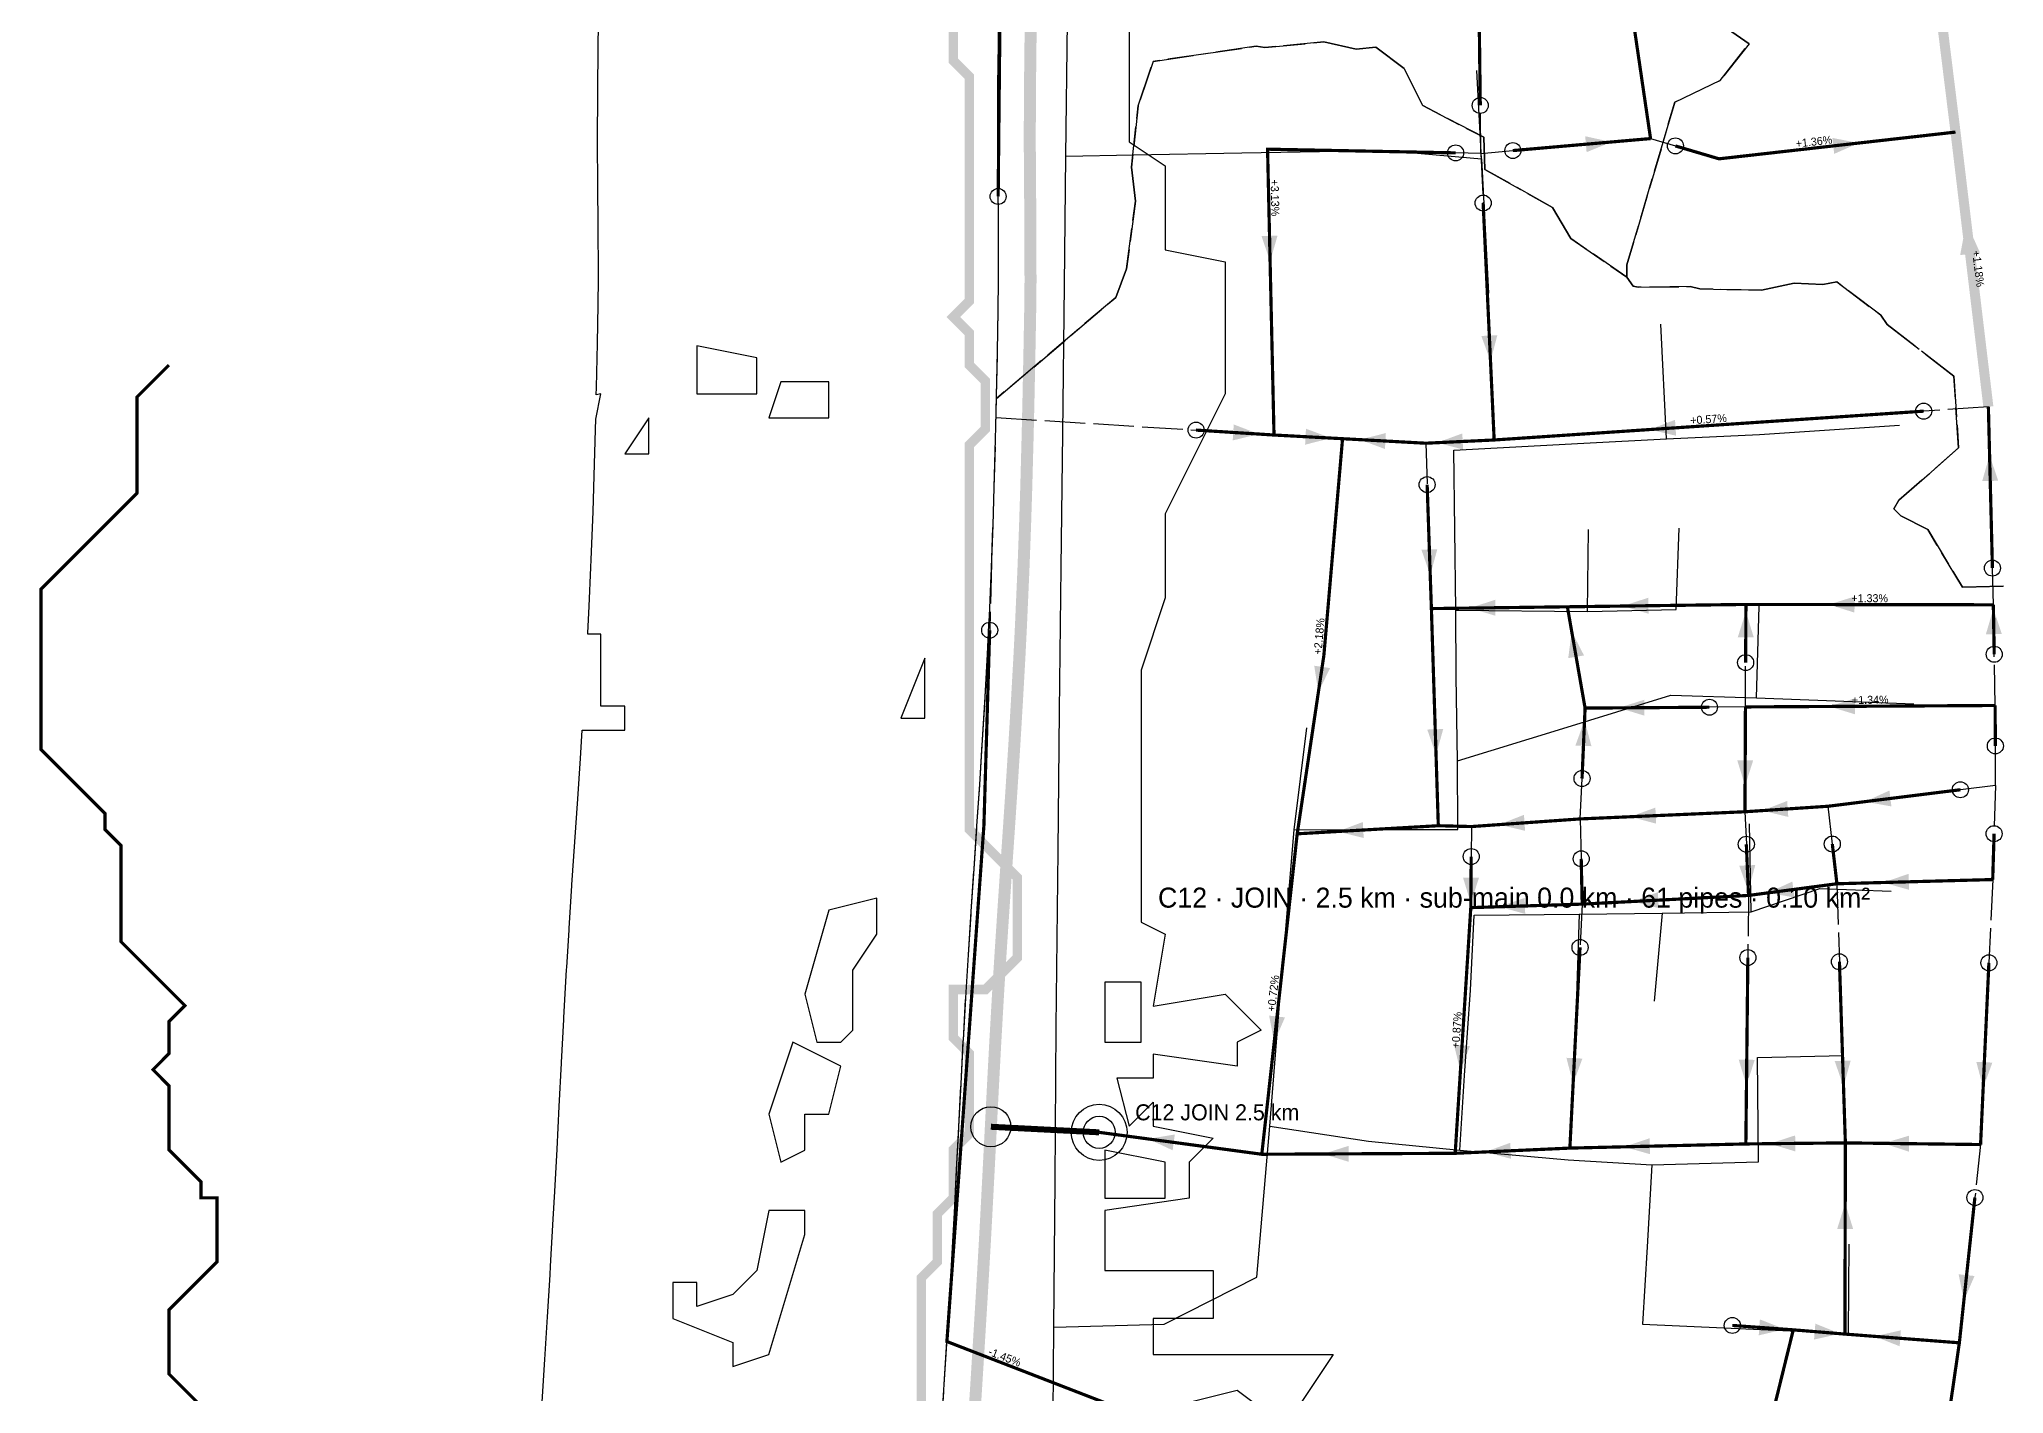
# Model space of a CAD drawing. Header units: metres. Extents: x 442821 to 452274, y 2561971 to 2571293.
# Drawn here: x 449831.5 to 450322.4, y 2569304.2 to 2569642.6 of the extents above; entities that cross this region are included whole.
import ezdxf
from ezdxf.enums import TextEntityAlignment as Align

# ---------------------------------------------------------------- set-up
doc = ezdxf.new("R2010")
doc.units = ezdxf.units.M
doc.header["$LTSCALE"] = 8
doc.linetypes.add('DASHDOT', pattern=[3.556, 2.54, -0.508, 0, -0.508])
doc.linetypes.add('DASHED', pattern=[1.524, 1.27, -0.254])
for name, color, linetype in [('A_ARROWS', 7, 'Continuous'), ('A_BRANCH', 7, 'Continuous'), ('A_BUILT_2006', 252, 'Continuous'), ('A_CATCH_LABEL', 7, 'Continuous'), ('A_CATCHMENTS', 7, 'Continuous'), ('A_ENVELOPE', 3, 'Continuous'), ('A_GRADIENT', 8, 'Continuous'), ('A_HEAD_GAP', 8, 'Continuous'), ('A_HEADS', 8, 'Continuous'), ('A_JOIN_LINK', 6, 'Continuous'), ('A_LATERAL', 7, 'Continuous'), ('A_MAIN_PIPE', 5, 'Continuous'), ('A_OUTLET_LABEL', 7, 'Continuous'), ('A_OUTLETS', 7, 'Continuous'), ('A_STREAMS', 5, 'Continuous'), ('A_SUBMAIN', 7, 'Continuous'), ('A_WADI', 4, 'Continuous')]:
    doc.layers.add(name, color=color, linetype=linetype)

msp = doc.modelspace()

# ---------------------------------------------------------------- linework, layer by layer
at = {"layer": 'A_ARROWS', "color": 1}
msp.add_solid([(450224.36, 2569616.95), (450218.16, 2569614.4), (450217.81, 2569618.38)], dxfattribs=at)
at = {"layer": 'A_ARROWS', "color": 2}
for points in [[(450286.18, 2569616.69), (450280.04, 2569613.98), (450279.59, 2569617.96)], [(450313.05, 2569596.93), (450316.48, 2569589.28), (450311.52, 2569588.69)], [(450318.87, 2569538.66), (450321.03, 2569532.31), (450317.03, 2569532.21)]]:
    msp.add_solid(points, dxfattribs=at)
at = {"layer": 'A_ARROWS', "color": 3}
for points in [[(450139.06, 2569587.1), (450136.92, 2569593.45), (450140.92, 2569593.54)], [(450194.15, 2569562.18), (450191.85, 2569568.48), (450195.85, 2569568.66)], [(450136.24, 2569543.97), (450129.72, 2569542.38), (450129.98, 2569546.37)], [(450154.31, 2569542.96), (450147.81, 2569541.31), (450148.03, 2569545.3)], [(450234.01, 2569545.1), (450240.26, 2569547.53), (450240.53, 2569543.54)], [(450161.49, 2569542.57), (450167.99, 2569544.22), (450167.77, 2569540.23)], [(450180.8, 2569541.82), (450187.1, 2569544.12), (450187.29, 2569540.12)], [(450179.09, 2569508.75), (450176.87, 2569515.08), (450180.86, 2569515.21)], [(450188.97, 2569500.49), (450195.34, 2569502.57), (450195.39, 2569498.57)], [(450227.21, 2569500.99), (450233.58, 2569503.08), (450233.64, 2569499.08)], [(450278.71, 2569501.37), (450285.12, 2569503.36), (450285.11, 2569499.36)], [(450319.83, 2569500.36), (450321.94, 2569494), (450317.94, 2569493.93)], [(450257.97, 2569499.59), (450259.94, 2569493.18), (450255.94, 2569493.2)], [(450214.44, 2569494.62), (450217.51, 2569488.66), (450213.57, 2569487.98)], [(450151.12, 2569479.46), (450150.09, 2569486.09), (450154.05, 2569485.5)], [(450226.22, 2569475.56), (450232.6, 2569477.6), (450232.63, 2569473.6)], [(450278.82, 2569475.91), (450285.21, 2569477.95), (450285.23, 2569473.95)], [(450217.65, 2569472.46), (450219.37, 2569465.98), (450215.37, 2569466.15)], [(450180.54, 2569463.81), (450178.34, 2569470.14), (450182.33, 2569470.27)], [(450257.77, 2569456.07), (450255.8, 2569462.48), (450259.8, 2569462.47)], [(450262.04, 2569449.88), (450268.29, 2569452.3), (450268.56, 2569448.31)], [(450287.74, 2569452.13), (450293.85, 2569454.9), (450294.34, 2569450.93)], [(450155.95, 2569444.67), (450162.23, 2569447.03), (450162.46, 2569443.04)], [(450196.27, 2569446.38), (450202.51, 2569448.83), (450202.79, 2569444.84)], [(450229.05, 2569448.35), (450235.35, 2569450.63), (450235.53, 2569446.63)], [(450189.22, 2569426.75), (450187.27, 2569433.16), (450191.27, 2569433.13)], [(450258.58, 2569429.81), (450256.31, 2569436.12), (450260.31, 2569436.29)], [(450263.5, 2569429.34), (450269.58, 2569432.16), (450270.1, 2569428.19)], [(450292.29, 2569431.92), (450298.64, 2569434.09), (450298.75, 2569430.09)], [(450196.36, 2569425.87), (450202.69, 2569428.07), (450202.82, 2569424.07)], [(450229.69, 2569427.18), (450235.98, 2569429.51), (450236.19, 2569425.52)], [(450140.09, 2569392.07), (450138.81, 2569398.66), (450142.78, 2569398.22)], [(450186.62, 2569384.82), (450185.03, 2569391.33), (450189.02, 2569391.08)], [(450214.79, 2569381.62), (450213.12, 2569388.12), (450217.11, 2569387.92)], [(450258.12, 2569381.23), (450256.18, 2569387.65), (450260.18, 2569387.61)], [(450282.37, 2569380.97), (450280.16, 2569387.3), (450284.16, 2569387.43)], [(450317.27, 2569380.62), (450315.56, 2569387.1), (450319.56, 2569386.92)], [(450108.63, 2569367.85), (450115.24, 2569368.97), (450114.71, 2569365.01)], [(450227.57, 2569365.88), (450233.92, 2569368.03), (450234.02, 2569364.03)], [(450263.9, 2569366.66), (450270.28, 2569368.73), (450270.33, 2569364.73)], [(450292.34, 2569366.75), (450298.77, 2569368.67), (450298.72, 2569364.67)], [(450152.32, 2569364.1), (450158.71, 2569366.13), (450158.73, 2569362.13)], [(450192.79, 2569364.6), (450199.09, 2569366.88), (450199.27, 2569362.89)], [(450282.79, 2569351.76), (450284.78, 2569345.35), (450280.78, 2569345.36)], [(450312.45, 2569327.45), (450311.14, 2569334.03), (450315.11, 2569333.6)], [(450267.71, 2569320.3), (450261.18, 2569318.77), (450261.47, 2569322.76)], [(450281.54, 2569319.19), (450275, 2569317.72), (450275.33, 2569321.7)], [(450290.17, 2569318.52), (450296.7, 2569320.03), (450296.4, 2569316.04)]]:
    msp.add_solid(points, dxfattribs=at)
at = {"layer": 'A_BRANCH', "color": 1, "const_width": 0.8}
msp.add_lwpolyline([(450199.73, 2569614.8), (450234.14, 2569617.8)], dxfattribs=at)
at = {"layer": 'A_BRANCH', "color": 2, "const_width": 0.8}
for points in [[(450240.36, 2569615.96), (450251.26, 2569612.74), (450310.36, 2569619.42)], [(450319.58, 2569510.49), (450318.57, 2569550.78)]]:
    msp.add_lwpolyline(points, dxfattribs=at)
at = {"layer": 'A_BRANCH', "color": 3, "const_width": 0.8}
for points in [[(450185.43, 2569614.23), (450138.43, 2569615.15), (450140.04, 2569543.73)], [(450192.31, 2569601.7), (450195.06, 2569542.49)], [(450302.4, 2569549.69), (450195.06, 2569542.49)], [(450178.31, 2569531.33), (450179.37, 2569500.36)], [(450257.91, 2569486.88), (450257.98, 2569501.4)], [(450320.03, 2569488.94), (450319.81, 2569501.31)], [(450217.02, 2569457.91), (450217.78, 2569475.5)], [(450248.87, 2569475.72), (450217.78, 2569475.5)], [(450258.08, 2569441.47), (450258.63, 2569428.69)], [(450279.57, 2569441.54), (450280.72, 2569431.61)], [(450189.32, 2569438.41), (450189.22, 2569425.64)], [(450216.81, 2569437.84), (450217.06, 2569426.52)], [(450216.52, 2569415.71), (450213.98, 2569365.56)], [(450258.46, 2569413.17), (450257.96, 2569366.6)], [(450281.35, 2569412.13), (450282.83, 2569366.86)], [(450318.7, 2569411.85), (450316.62, 2569366.45)], [(450315.2, 2569353.2), (450311.32, 2569316.91)]]:
    msp.add_lwpolyline(points, dxfattribs=at)
at = {"layer": 'A_BRANCH', "color": 3, "linetype": 'DASHED', "const_width": 0.8}
for points in [[(450320.31, 2569466.04), (450320.26, 2569476.15)], [(450320, 2569444.12), (450319.65, 2569432.66)]]:
    msp.add_lwpolyline(points, dxfattribs=at)
at = {"layer": 'A_BUILT_2006', "color": 252}
for points in [[(450088.03, 2569613.44), (450088.41, 2569647.07)], [(450191.91, 2569612.74), (450190.75, 2569634.77)], [(450087.66, 2569581.19), (450088.03, 2569613.44)], [(450088.03, 2569613.44), (450104.92, 2569613.74)], [(450104.92, 2569613.74), (450131.99, 2569614.23)], [(450131.99, 2569614.23), (450165.96, 2569614.83), (450168.35, 2569614.86)], [(450168.35, 2569614.86), (450191.91, 2569612.74)], [(450191.91, 2569612.74), (450193.64, 2569579.14)], [(450087.24, 2569544.2), (450087.66, 2569581.19)], [(450238.12, 2569542.74), (450236.68, 2569571.4)], [(450261.38, 2569543.9), (450296.4, 2569546.2)], [(450086.86, 2569510.6), (450087.24, 2569544.2)], [(450185.02, 2569539.94), (450217.46, 2569541.71)], [(450185.44, 2569499.94), (450185.24, 2569520.15), (450185.02, 2569539.94)], [(450217.46, 2569541.71), (450238.12, 2569542.74)], [(450238.12, 2569542.74), (450261.38, 2569543.9)], [(450218.39, 2569499.66), (450218.63, 2569520.15)], [(450240.54, 2569500.16), (450241.33, 2569520.49)], [(450086.46, 2569474.8), (450086.86, 2569510.6)], [(450260.64, 2569478.03), (450261.32, 2569500.96)], [(450185.44, 2569499.94), (450218.39, 2569499.66)], [(450185.6, 2569483.41), (450185.44, 2569499.94)], [(450218.39, 2569499.66), (450240.54, 2569500.16)], [(450185.9, 2569462.32), (450185.6, 2569483.41)], [(450212.19, 2569470.41), (450239.17, 2569478.77)], [(450239.17, 2569478.77), (450260.64, 2569478.03)], [(450260.64, 2569478.03), (450299.98, 2569476.57)], [(450086.06, 2569439.8), (450086.46, 2569474.8)], [(450145.04, 2569445.12), (450148.24, 2569470.55)], [(450185.9, 2569462.32), (450212.19, 2569470.41)], [(450186.02, 2569445.15), (450185.9, 2569462.32)], [(450259.25, 2569424.62), (450258.9, 2569446.61)], [(450141.88, 2569407.78), (450142.8, 2569418.27), (450145.04, 2569445.12)], [(450145.04, 2569445.12), (450165.94, 2569445.18)], [(450165.94, 2569445.18), (450186.02, 2569445.15)], [(450085.63, 2569395.83), (450086.06, 2569439.8)], [(450259.25, 2569424.62), (450276.49, 2569430.43)], [(450276.49, 2569430.43), (450294.25, 2569429.73)], [(450189.14, 2569405.03), (450190.07, 2569423.74), (450190.07, 2569423.74)], [(450190.07, 2569423.74), (450216.32, 2569424.04)], [(450216.32, 2569424.04), (450215.6, 2569403.45)], [(450216.32, 2569424.04), (450237.07, 2569424.27)], [(450237.07, 2569424.27), (450235.08, 2569402.28)], [(450237.07, 2569424.27), (450259.25, 2569424.62)], [(450139.01, 2569371.07), (450141.88, 2569407.78)], [(450187.67, 2569383.73), (450189.14, 2569405.03)], [(450085.31, 2569357.37), (450085.63, 2569395.83)], [(450260.91, 2569388.19), (450282.4, 2569388.71)], [(450261.1, 2569362.1), (450260.91, 2569388.18), (450260.91, 2569388.19)], [(450186.44, 2569365.03), (450187.67, 2569383.73)], [(450135.73, 2569333.35), (450139.01, 2569371.07)], [(450139.01, 2569371.07), (450163.64, 2569367.32)], [(450163.64, 2569367.32), (450186.44, 2569365.03)], [(450186.44, 2569365.03), (450213.55, 2569362.66)], [(450213.55, 2569362.66), (450234.43, 2569361.41)], [(450234.43, 2569361.41), (450234.43, 2569361.41), (450233.28, 2569340.87)], [(450234.43, 2569361.41), (450261.1, 2569362.1)], [(450085, 2569320.81), (450085.31, 2569357.37)], [(450233.28, 2569340.87), (450232.15, 2569321.54)], [(450283.65, 2569319.2), (450283.81, 2569341.54)], [(450112.56, 2569321.55), (450135.73, 2569333.35)], [(450084.82, 2569299.19), (450085, 2569320.81)], [(450085, 2569320.81), (450112.56, 2569321.55)], [(450232.15, 2569321.54), (450263.53, 2569320.17)], [(450263.53, 2569320.17), (450283.65, 2569319.2)]]:
    msp.add_lwpolyline(points, dxfattribs=at)
at = {"layer": 'A_CATCHMENTS', "color": 1, "linetype": 'DASHED'}
msp.add_lwpolyline([(450253.34, 2569645.2), (450258.75, 2569641.45), (450251.53, 2569632.31), (450240.21, 2569626.88), (450228.22, 2569586.29), (450228.18, 2569583.19), (450214.21, 2569592.83), (450209.64, 2569600.54), (450192.76, 2569610.1), (450192.44, 2569618.11), (450177.2, 2569626.03), (450172.56, 2569635.33), (450165.51, 2569640.61), (450160.55, 2569640.12), (450152.52, 2569641.93), (450137.73, 2569640.56), (450135.58, 2569640.86), (450109.81, 2569637.09), (450106.07, 2569625.98), (450104.41, 2569610.66), (450105.42, 2569602.19), (450103.21, 2569585.22), (450100.53, 2569578.13), (450070.68, 2569552.83), (450070.69, 2569553.41), (450070.92, 2569564.62), (450071.11, 2569574.9), (450071.19, 2569582.34), (450071.18, 2569584.36), (450071.16, 2569596.36), (450071.07, 2569607.11), (450071, 2569617.23), (450071.04, 2569628.66), (450071.15, 2569639.43), (450071.3, 2569650.19)], dxfattribs=at)
at = {"layer": 'A_CATCHMENTS', "color": 2, "linetype": 'DASHED'}
msp.add_lwpolyline([(450334.56, 2569506.27), (450312.09, 2569505.71), (450303.4, 2569520.16), (450296.66, 2569523.55), (450294.98, 2569525.28), (450296.19, 2569527.44), (450311.14, 2569540.51), (450309.93, 2569558.45), (450293.24, 2569571.36), (450291.73, 2569573.68), (450280.69, 2569581.98), (450277.17, 2569581.35), (450270.07, 2569581.71), (450261.86, 2569579.95), (450246.44, 2569580.22), (450244.03, 2569580.8), (450231.01, 2569580.67), (450229.81, 2569580.92), (450228.18, 2569583.19), (450228.22, 2569586.29), (450240.21, 2569626.88), (450251.53, 2569632.31), (450258.75, 2569641.45), (450253.34, 2569645.2)], dxfattribs=at)
at = {"layer": 'A_CATCHMENTS', "color": 3, "linetype": 'DASHED'}
msp.add_lwpolyline([(450056.87, 2569294.53), (450057.63, 2569306.5), (450058.29, 2569317.23), (450058.95, 2569327.96), (450059.08, 2569330.27), (450059.77, 2569342.25), (450060.16, 2569349.42), (450060.72, 2569360.15), (450061.27, 2569370.89), (450061.82, 2569381.64), (450062.39, 2569392.39), (450062.4, 2569392.53), (450063.08, 2569404.51), (450063.66, 2569413.89), (450064.36, 2569424.64), (450065.09, 2569435.37), (450065.81, 2569446.1), (450066.5, 2569456.37), (450067.21, 2569467.56), (450067.85, 2569478.28), (450068.44, 2569489.01), (450068.8, 2569496.26), (450068.9, 2569498.47), (450069.42, 2569510.46), (450069.82, 2569521.19), (450070.12, 2569530.62), (450070.45, 2569542.67), (450070.52, 2569545.87), (450070.68, 2569552.83), (450100.53, 2569578.13), (450103.21, 2569585.22), (450105.42, 2569602.19), (450104.41, 2569610.66), (450106.07, 2569625.98), (450109.81, 2569637.09), (450135.58, 2569640.86), (450137.73, 2569640.56), (450152.52, 2569641.93), (450160.55, 2569640.12), (450165.51, 2569640.61), (450172.56, 2569635.33), (450177.2, 2569626.03), (450192.44, 2569618.11), (450192.76, 2569610.1), (450209.64, 2569600.54), (450214.21, 2569592.83), (450228.18, 2569583.19), (450229.81, 2569580.92), (450231.01, 2569580.67), (450244.03, 2569580.8), (450246.44, 2569580.22), (450261.86, 2569579.95), (450270.07, 2569581.71), (450277.17, 2569581.35), (450280.69, 2569581.98), (450291.73, 2569573.68), (450293.24, 2569571.36), (450309.93, 2569558.45), (450311.14, 2569540.51), (450296.19, 2569527.44), (450294.98, 2569525.28), (450296.66, 2569523.55), (450303.4, 2569520.16), (450312.09, 2569505.71), (450334.56, 2569506.27)], dxfattribs=at)
at = {"layer": 'A_ENVELOPE', "color": 3}
msp.add_lwpolyline([(450056.87, 2569294.53), (450057.63, 2569306.5), (450058.29, 2569317.23), (450058.95, 2569327.96), (450059.08, 2569330.27), (450059.77, 2569342.25), (450060.16, 2569349.42), (450060.72, 2569360.15), (450061.27, 2569370.89), (450061.82, 2569381.64), (450062.39, 2569392.39), (450062.4, 2569392.53), (450063.08, 2569404.51), (450063.66, 2569413.89), (450064.36, 2569424.64), (450065.09, 2569435.37), (450065.81, 2569446.1), (450066.5, 2569456.37), (450067.21, 2569467.56), (450067.85, 2569478.28), (450068.44, 2569489.01), (450068.8, 2569496.26), (450068.9, 2569498.47), (450069.42, 2569510.46), (450069.82, 2569521.19), (450070.12, 2569530.62), (450070.45, 2569542.67), (450070.52, 2569545.87), (450070.69, 2569553.41), (450070.92, 2569564.62), (450071.11, 2569574.9), (450071.19, 2569582.34), (450071.18, 2569584.36), (450071.16, 2569596.36), (450071.07, 2569607.11), (450071, 2569617.23), (450071.04, 2569628.66), (450071.15, 2569639.43), (450071.3, 2569650.19)], dxfattribs=at)
at = {"layer": 'A_HEAD_GAP', "color": 8, "linetype": 'DASHED'}
for points in [[(450191.74, 2569614.1), (450191.59, 2569626.08)], [(450191.74, 2569614.1), (450185.43, 2569614.23)], [(450191.74, 2569614.1), (450199.73, 2569614.8)], [(450191.74, 2569614.1), (450192.31, 2569601.7)], [(450234.14, 2569617.8), (450240.36, 2569615.96)], [(450318.57, 2569550.78), (450302.4, 2569549.69)], [(450070.57, 2569548.1), (450120.56, 2569544.96)], [(450177.96, 2569541.68), (450178.31, 2569531.33)], [(450069.47, 2569511.78), (450068.98, 2569494.96)], [(450319.81, 2569501.31), (450319.58, 2569510.49)], [(450257.86, 2569475.79), (450257.91, 2569486.88)], [(450320.26, 2569476.15), (450320.03, 2569488.94)], [(450257.86, 2569475.79), (450248.87, 2569475.72)], [(450320.36, 2569456.19), (450320.31, 2569466.04)], [(450216.58, 2569447.81), (450217.02, 2569457.91)], [(450320.36, 2569456.19), (450311.57, 2569455.1)], [(450320.36, 2569456.19), (450320, 2569444.12)], [(450216.58, 2569447.81), (450216.81, 2569437.84)], [(450257.74, 2569449.6), (450258.08, 2569441.47)], [(450278.47, 2569450.97), (450279.57, 2569441.54)], [(450189.38, 2569445.9), (450189.32, 2569438.41)], [(450319.65, 2569432.66), (450318.7, 2569411.85)], [(450258.63, 2569428.69), (450258.46, 2569413.17)], [(450280.72, 2569431.61), (450281.35, 2569412.13)], [(450217.06, 2569426.52), (450216.52, 2569415.71)], [(450316.62, 2569366.45), (450315.2, 2569353.2)]]:
    msp.add_lwpolyline(points, dxfattribs=at)
at = {"layer": 'A_HEADS', "color": 1}
for centre in [(450191.59, 2569626.08), (450199.73, 2569614.8), (450071.1, 2569603.33)]:
    msp.add_circle(centre, 2, dxfattribs=at)
at = {"layer": 'A_HEADS', "color": 3}
for centre in [(450185.43, 2569614.23), (450192.31, 2569601.7), (450302.4, 2569549.69), (450120.56, 2569544.96), (450178.31, 2569531.33), (450068.98, 2569494.96), (450320.03, 2569488.94), (450257.91, 2569486.88), (450248.87, 2569475.72), (450320.31, 2569466.04), (450217.02, 2569457.91), (450311.57, 2569455.1), (450258.08, 2569441.47), (450279.57, 2569441.54), (450320, 2569444.12), (450189.32, 2569438.41), (450216.81, 2569437.84), (450216.52, 2569415.71), (450258.46, 2569413.17), (450281.35, 2569412.13), (450318.7, 2569411.85), (450315.2, 2569353.2), (450254.58, 2569321.25)]:
    msp.add_circle(centre, 2, dxfattribs=at)
at = {"layer": 'A_HEADS', "color": 2}
for centre in [(450240.36, 2569615.96), (450319.58, 2569510.49)]:
    msp.add_circle(centre, 2, dxfattribs=at)
at = {"layer": 'A_JOIN_LINK', "color": 6, "const_width": 1.5}
msp.add_lwpolyline([(450096.34, 2569369.5), (450069.28, 2569370.89)], dxfattribs=at)
at = {"layer": 'A_JOIN_LINK', "color": 6}
msp.add_circle((450069.28, 2569370.89), 5, dxfattribs=at)
at = {"layer": 'A_LATERAL', "color": 1, "linetype": 'DASHDOT', "const_width": 0.8}
msp.add_lwpolyline([(450071.1, 2569603.33), (450072.03, 2569695.35)], dxfattribs=at)
at = {"layer": 'A_LATERAL', "color": 1, "linetype": 'DASHED', "const_width": 0.8}
for points in [[(450191.59, 2569626.08), (450191.12, 2569664.02)], [(450234.14, 2569617.8), (450227.07, 2569665.92)]]:
    msp.add_lwpolyline(points, dxfattribs=at)
at = {"layer": 'A_LATERAL', "color": 3, "linetype": 'DASHDOT', "const_width": 0.8}
for points in [[(450120.56, 2569544.96), (450140.04, 2569543.73)], [(450140.04, 2569543.73), (450157.17, 2569542.81)], [(450068.98, 2569494.96), (450067.54, 2569446.16), (450058.29, 2569317.23), (450160.19, 2569277.78), (450200.31, 2569281.33), (450257.57, 2569270.39)], [(450254.58, 2569321.25), (450269.81, 2569320.15)], [(450257.57, 2569270.39), (450269.81, 2569320.15)], [(450269.81, 2569320.15), (450282.72, 2569319.09)], [(450305.27, 2569275.19), (450311.32, 2569316.91)]]:
    msp.add_lwpolyline(points, dxfattribs=at)
at = {"layer": 'A_LATERAL', "color": 3, "const_width": 0.8}
for points in [[(450157.17, 2569542.81), (450152.5, 2569488.66), (450145.84, 2569444.09)], [(450177.96, 2569541.68), (450157.17, 2569542.81)], [(450195.06, 2569542.49), (450177.96, 2569541.68)], [(450213.36, 2569500.81), (450179.37, 2569500.36)], [(450179.37, 2569500.36), (450181.1, 2569446.11)], [(450257.98, 2569501.4), (450213.36, 2569500.81)], [(450319.81, 2569501.31), (450257.98, 2569501.4)], [(450320.26, 2569476.15), (450257.86, 2569475.79)], [(450278.47, 2569450.97), (450257.74, 2569449.6)], [(450311.57, 2569455.1), (450278.47, 2569450.97)], [(450181.1, 2569446.11), (450145.84, 2569444.09)], [(450189.38, 2569445.9), (450181.1, 2569446.11)], [(450216.58, 2569447.81), (450189.38, 2569445.9)], [(450257.74, 2569449.6), (450216.58, 2569447.81)], [(450145.84, 2569444.09), (450136.99, 2569364.02)], [(450280.72, 2569431.61), (450258.63, 2569428.69)], [(450319.65, 2569432.66), (450280.72, 2569431.61)], [(450217.06, 2569426.52), (450189.22, 2569425.64)], [(450258.63, 2569428.69), (450217.06, 2569426.52)], [(450189.22, 2569425.64), (450185.32, 2569364.26)], [(450136.99, 2569364.02), (450096.34, 2569369.5)], [(450185.32, 2569364.26), (450136.99, 2569364.02)], [(450213.98, 2569365.56), (450185.32, 2569364.26)], [(450257.96, 2569366.6), (450213.98, 2569365.56)], [(450282.83, 2569366.86), (450257.96, 2569366.6)], [(450316.62, 2569366.45), (450282.83, 2569366.86)], [(450311.32, 2569316.91), (450282.72, 2569319.09)]]:
    msp.add_lwpolyline(points, dxfattribs=at)
at = {"layer": 'A_LATERAL', "color": 3, "linetype": 'DASHED', "const_width": 0.8}
for points in [[(450217.78, 2569475.5), (450213.36, 2569500.81)], [(450257.86, 2569475.79), (450257.74, 2569449.6)], [(450282.72, 2569319.09), (450282.83, 2569366.86)]]:
    msp.add_lwpolyline(points, dxfattribs=at)
at = {"layer": 'A_MAIN_PIPE', "color": 5, "const_width": 3}
msp.add_lwpolyline([(450079.3, 2569650.08), (450079.15, 2569639.33), (450079.04, 2569628.61), (450079, 2569617.24), (450079.06, 2569607.17), (450079.16, 2569596.4), (450079.18, 2569584.37), (450079.19, 2569582.3), (450079.11, 2569574.79), (450078.92, 2569564.47), (450078.69, 2569553.24), (450078.52, 2569545.73), (450078.52, 2569545.69), (450078.44, 2569542.47), (450078.12, 2569530.39), (450077.82, 2569520.92), (450077.42, 2569510.14), (450076.89, 2569498.12), (450076.79, 2569495.88), (450076.43, 2569488.59), (450075.83, 2569477.82), (450075.19, 2569467.06), (450074.48, 2569455.86), (450073.8, 2569445.57), (450073.07, 2569434.83), (450072.35, 2569424.11), (450071.65, 2569413.39), (450071.07, 2569404.04), (450070.39, 2569392.08), (450070.38, 2569391.95), (450069.81, 2569381.22), (450069.26, 2569370.49), (450068.71, 2569359.74), (450068.15, 2569348.99), (450067.76, 2569341.81), (450067.07, 2569329.81), (450066.93, 2569327.49), (450066.28, 2569316.74), (450066.2, 2569315.47), (450065.61, 2569306.01), (450064.86, 2569294.02)], dxfattribs=at)
at = {"layer": 'A_OUTLETS', "color": 5}
for radius in [7, 4]:
    msp.add_circle((450096.34, 2569369.5), radius, dxfattribs=at)
at = {"layer": 'A_STREAMS', "color": 5}
for points, const_width in [([(450059.9, 2569645.25), (450059.9, 2569641.24), (450059.9, 2569637.24), (450063.9, 2569633.24), (450063.9, 2569629.24), (450063.9, 2569625.24), (450063.9, 2569621.24), (450063.9, 2569617.24), (450063.9, 2569613.23), (450063.9, 2569609.23), (450063.9, 2569605.23), (450063.9, 2569601.23), (450063.9, 2569597.23), (450063.9, 2569593.23), (450063.9, 2569589.23), (450063.9, 2569585.22), (450063.9, 2569581.22), (450063.9, 2569577.22), (450059.9, 2569573.22), (450063.9, 2569569.22), (450063.9, 2569565.22), (450063.9, 2569561.22), (450067.9, 2569557.22), (450067.9, 2569553.21), (450067.9, 2569549.21), (450067.9, 2569545.21), (450063.9, 2569541.21), (450063.9, 2569537.21), (450063.9, 2569533.21), (450063.9, 2569529.21), (450063.9, 2569525.2), (450063.9, 2569521.2), (450063.9, 2569517.2), (450063.9, 2569513.2), (450063.9, 2569509.2), (450063.9, 2569505.2), (450063.9, 2569501.2), (450063.9, 2569497.19), (450063.9, 2569493.19), (450063.9, 2569489.19), (450063.9, 2569485.19), (450063.9, 2569481.19), (450063.9, 2569477.19), (450063.9, 2569473.19), (450063.9, 2569469.18), (450063.9, 2569465.18), (450063.9, 2569461.18), (450063.9, 2569457.18), (450063.9, 2569453.18), (450063.9, 2569449.18), (450063.9, 2569445.18), (450067.9, 2569441.17), (450071.9, 2569437.17), (450075.9, 2569433.17), (450075.9, 2569429.17), (450075.9, 2569425.17), (450075.9, 2569421.17), (450075.9, 2569417.17), (450075.9, 2569413.16), (450071.9, 2569409.16), (450067.9, 2569405.16), (450063.9, 2569405.16), (450059.9, 2569405.16), (450059.9, 2569401.16), (450059.9, 2569397.16), (450059.9, 2569393.16), (450063.9, 2569389.16), (450063.9, 2569385.16), (450063.9, 2569381.15), (450063.9, 2569377.15), (450063.9, 2569373.15), (450063.9, 2569369.15), (450059.9, 2569365.15), (450059.9, 2569361.15), (450059.9, 2569357.15), (450059.9, 2569353.14), (450055.9, 2569349.14), (450055.9, 2569345.14), (450055.9, 2569341.14), (450055.9, 2569337.14), (450051.9, 2569333.14), (450051.9, 2569329.14), (450051.9, 2569325.13), (450051.9, 2569321.13), (450051.9, 2569317.13), (450051.9, 2569313.13), (450051.9, 2569309.13), (450051.9, 2569305.13), (450051.9, 2569301.13)], 2.4), ([(449863.87, 2569561.22), (449859.87, 2569557.22), (449855.87, 2569553.21), (449855.87, 2569549.21), (449855.87, 2569545.21), (449855.87, 2569541.21), (449855.87, 2569537.21), (449855.87, 2569533.21), (449855.87, 2569529.21), (449851.87, 2569525.2), (449847.87, 2569521.2), (449843.87, 2569517.2), (449839.87, 2569513.2), (449835.87, 2569509.2), (449831.87, 2569505.2), (449831.87, 2569501.2), (449831.87, 2569497.19), (449831.87, 2569493.19), (449831.87, 2569489.19), (449831.87, 2569485.19), (449831.87, 2569481.19), (449831.87, 2569477.19), (449831.87, 2569473.19), (449831.87, 2569469.18), (449831.87, 2569465.18), (449835.87, 2569461.18), (449839.87, 2569457.18), (449843.87, 2569453.18), (449847.87, 2569449.18), (449847.87, 2569445.18), (449851.87, 2569441.17), (449851.87, 2569437.17), (449851.87, 2569433.17), (449851.87, 2569429.17), (449851.87, 2569425.17), (449851.87, 2569421.17), (449851.87, 2569417.17), (449855.87, 2569413.16), (449859.87, 2569409.16), (449863.87, 2569405.16), (449867.87, 2569401.16), (449863.87, 2569397.16), (449863.87, 2569393.16), (449863.87, 2569389.16), (449859.87, 2569385.16), (449863.87, 2569381.15), (449863.87, 2569377.15), (449863.87, 2569373.15), (449863.87, 2569369.15), (449863.87, 2569365.15), (449867.87, 2569361.15), (449871.87, 2569357.15), (449871.87, 2569353.14), (449875.87, 2569353.14), (449875.87, 2569349.14), (449875.87, 2569345.14), (449875.87, 2569341.14), (449875.87, 2569337.14), (449871.87, 2569333.14), (449867.87, 2569329.14), (449863.87, 2569325.13), (449863.87, 2569321.13), (449863.87, 2569317.13), (449863.87, 2569313.13), (449863.87, 2569309.13), (449867.87, 2569305.13), (449871.87, 2569301.13)], 0.8)]:
    msp.add_lwpolyline(points, dxfattribs=dict(at, const_width=const_width))
at = {"layer": 'A_SUBMAIN', "color": 2, "const_width": 2.5}
for points in [[(450310.36, 2569619.42), (450303.5, 2569674.94)], [(450318.57, 2569550.78), (450310.36, 2569619.42)]]:
    msp.add_lwpolyline(points, dxfattribs=at)
at = {"layer": 'A_WADI', "color": 4}
for points in [[(450103.8, 2569671.01), (450103.8, 2569617.01), (450112.8, 2569611.01), (450112.8, 2569590.01), (450127.8, 2569587.01), (450127.8, 2569554.01), (450112.8, 2569524.01), (450112.8, 2569503.01), (450106.8, 2569485.01), (450106.8, 2569422.01), (450112.8, 2569419.01), (450109.8, 2569401.01), (450127.8, 2569404.01), (450136.8, 2569395.01), (450130.8, 2569392.01), (450130.8, 2569386.01), (450109.8, 2569389.01), (450109.8, 2569383.01), (450100.8, 2569383.01), (450103.8, 2569371.01), (450109.8, 2569377.01), (450109.8, 2569371.01), (450124.8, 2569368.01), (450118.8, 2569362.01), (450118.8, 2569353.01), (450097.8, 2569350.01), (450097.8, 2569335.01), (450124.8, 2569335.01), (450124.8, 2569323.01), (450109.8, 2569323.01), (450109.8, 2569314.01), (450154.8, 2569314.01), (450142.8, 2569296.01), (450130.8, 2569305.01), (450118.8, 2569302.01)], [(449957.07, 2569300.79), (449957.82, 2569312.74), (449958.48, 2569323.37), (449959.12, 2569333.87), (449959.25, 2569336.03), (449959.93, 2569347.84), (449960.3, 2569354.73), (449960.85, 2569365.3), (449961.4, 2569375.98), (449961.95, 2569386.77), (449961.96, 2569386.96), (449962.53, 2569397.71), (449962.55, 2569398.09), (449963.24, 2569410.21), (449963.27, 2569410.68), (449963.85, 2569420.06), (449963.87, 2569420.41), (449964.58, 2569431.15), (449964.59, 2569431.36), (449965.31, 2569442.09), (449966.04, 2569452.8), (449966.71, 2569462.87), (449967.16, 2569470.01), (449977.8, 2569470.01), (449977.8, 2569476.01), (449971.8, 2569476.01), (449971.8, 2569494.01), (449968.56, 2569494.01), (449968.57, 2569494.25), (449968.91, 2569500.95), (449968.99, 2569502.86), (449969.51, 2569514.51), (449969.88, 2569524.64), (449970.16, 2569533.56), (449970.48, 2569545.15), (449970.53, 2569547.67), (449971.8, 2569554.01), (449970.67, 2569553.79), (449970.71, 2569555.59), (449970.94, 2569566.56), (449971.12, 2569576.35), (449971.19, 2569582.78), (449971.18, 2569584.16), (449971.16, 2569595.81), (449971.07, 2569606.22), (449971.07, 2569606.51), (449971.01, 2569616.64), (449971.01, 2569617.54), (449971.04, 2569628.97), (449971.05, 2569629.71), (449971.16, 2569640.48), (449971.16, 2569640.84), (449971.31, 2569651.6)]]:
    msp.add_lwpolyline(points, dxfattribs=at)
for points in [[(449995.8, 2569554.01), (450010.8, 2569554.01), (450010.8, 2569563.01), (449995.8, 2569566.01), (449995.8, 2569554.01)], [(450013.8, 2569548.01), (450028.8, 2569548.01), (450028.8, 2569557.01), (450016.8, 2569557.01), (450013.8, 2569548.01)], [(449983.8, 2569539.01), (449983.8, 2569548.01), (449977.8, 2569539.01), (449983.8, 2569539.01)], [(450052.8, 2569473.01), (450052.8, 2569488.01), (450046.8, 2569473.01), (450052.8, 2569473.01)], [(450022.8, 2569404.01), (450025.8, 2569392.01), (450031.8, 2569392.01), (450034.8, 2569395.01), (450034.8, 2569410.01), (450040.8, 2569419.01), (450040.8, 2569428.01), (450028.8, 2569425.01), (450022.8, 2569404.01)], [(450097.8, 2569392.01), (450106.8, 2569392.01), (450106.8, 2569407.01), (450097.8, 2569407.01), (450097.8, 2569392.01)], [(450013.8, 2569374.01), (450016.8, 2569362.01), (450022.8, 2569365.01), (450022.8, 2569374.01), (450028.8, 2569374.01), (450031.8, 2569386.01), (450019.8, 2569392.01), (450013.8, 2569374.01)], [(450097.8, 2569353.01), (450112.8, 2569353.01), (450112.8, 2569362.01), (450097.8, 2569365.01), (450097.8, 2569353.01)], [(450010.8, 2569335.01), (450004.8, 2569329.01), (449995.8, 2569326.01), (449995.8, 2569332.01), (449989.8, 2569332.01), (449989.8, 2569323.01), (450004.8, 2569317.01), (450004.8, 2569311.01), (450013.8, 2569314.01), (450022.8, 2569344.01), (450022.8, 2569350.01), (450013.8, 2569350.01), (450010.8, 2569335.01)]]:
    msp.add_lwpolyline(points, close=True, dxfattribs=at)

# ---------------------------------------------------------------- texts
at = {"layer": 'A_CATCH_LABEL', "color": 3}
msp.add_text('C12 · JOIN · 2.5 km · sub-main 0.0 km · 61 pipes · 0.10 km²', height=5, dxfattribs=at).set_placement((450200.04, 2569428.14), align=Align.MIDDLE_CENTER)
at = {"layer": 'A_GRADIENT', "color": 2}
for s, rotation, p in [('+1.36%', 6.4474, (450275.16, 2569615.45)), ('+1.18%', 276.8194, (450314.46, 2569585.1))]:
    msp.add_text(s, height=2, rotation=rotation, dxfattribs=at).set_placement(p, align=Align.BOTTOM_CENTER)
at = {"layer": 'A_GRADIENT', "color": 3}
for s, rotation, p in [('+3.13%', -88.7112, (450138.7, 2569602.94)), ('+0.57%', 3.8391, (450248.73, 2569546.09)), ('+1.33%', 359.9165, (450288.9, 2569501.36)), ('+2.18%', 85.072, (450152.9, 2569493.29)), ('+1.34%', 0.3369, (450289.06, 2569475.97)), ('+0.72%', 83.6892, (450141.42, 2569404.06)), ('+0.87%', 86.3642, (450187.27, 2569394.95)), ('-1.45%', -21.1666, (450072.17, 2569311.86))]:
    msp.add_text(s, height=2, rotation=rotation, dxfattribs=at).set_placement(p, align=Align.BOTTOM_CENTER)
at = {"layer": 'A_OUTLET_LABEL', "color": 5}
msp.add_text('C12 JOIN 2.5 km', height=4, dxfattribs=at).set_placement((450105.34, 2569372.5))

doc.saveas('drawing.dxf')
